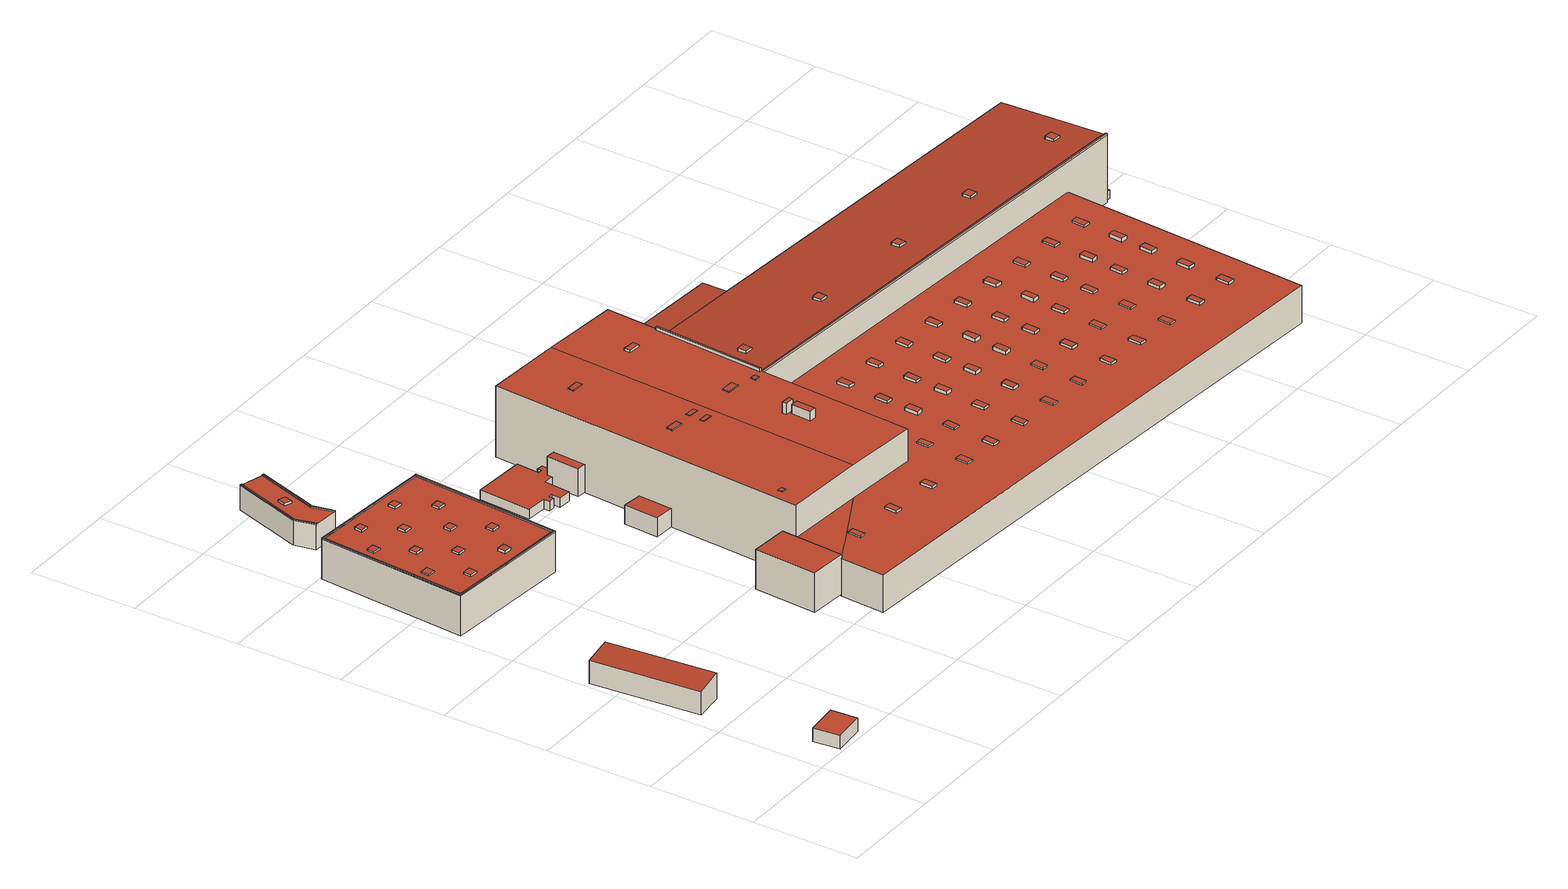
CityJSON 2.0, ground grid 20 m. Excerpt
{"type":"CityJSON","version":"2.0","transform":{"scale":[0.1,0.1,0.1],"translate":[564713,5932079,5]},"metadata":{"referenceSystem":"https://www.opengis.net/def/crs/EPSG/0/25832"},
"CityObjects":{
"building1":{"type":"Building","attributes":{"Grundfläche 2D":"30.330354","Grundhöhe NN":"5.965"},"geometry":[{"type":"Solid","lod":"3","boundaries":[[[[0,1,2,3]],[[4,5,3,2]],[[5,6,0,3]],[[6,7,1,0]],[[7,4,2,1]],[[7,6,5,4]]]],"semantics":{"surfaces":[{"type":"RoofSurface"},{"type":"WallSurface"},{"type":"GroundSurface"}],"values":[[0,1,1,1,1,2]]}}]},
"building2":{"type":"Building","attributes":{"Grundfläche 2D":"113.130955","Grundhöhe NN":"5.842"},"geometry":[{"type":"Solid","lod":"3","boundaries":[[[[8,9,10,11]],[[12,13,11,10]],[[13,14,8,11]],[[14,15,9,8]],[[15,12,10,9]],[[15,14,13,12]]]],"semantics":{"surfaces":[{"type":"RoofSurface"},{"type":"WallSurface"},{"type":"GroundSurface"}],"values":[[0,1,1,1,1,2]]}}]},
"building3":{"type":"Building","attributes":{"Grundfläche 2D":"806.159084","Grundhöhe NN":"5.542"},"children":["building3-1","building3-2","building3-3","building3-4","building3-5","building3-6","building3-7","building3-8","building3-9","building3-10","building3-11","building3-12","building3-13","building3-14","building3-15","building3-16","building3-17"],"geometry":[{"type":"Solid","lod":"3","boundaries":[[[[16,17,18,19,20,21]],[[22,18,17,23,21,20,24,25]],[[26,27,28,29,30,31,32,33,34,35]],[[36,37,38,39,40,41,42,43,44,45]],[[46,47,48,49]],[[50,51,52,19,18]],[[52,53,20,19]],[[16,21,47,46]],[[17,16,46,49]],[[54,50,18,22]],[[17,49,48,23]],[[47,21,23,48]],[[24,20,53,55]],[[55,56,25,24]],[[56,54,22,25]],[[34,33,57,58]],[[35,34,58,59]],[[60,28,27,26,35,59,61]],[[29,28,60,62]],[[30,29,62,63]],[[33,32,31,30,63,57]],[[37,36,64,65]],[[38,37,65,66]],[[42,41,67,68]],[[43,42,68,69]],[[64,36,45,44,43,69,70]],[[56,55,71,72]],[[54,56,72,73]],[[39,38,66,74,52,51,50,54,73,67,41,40]],[[55,53,52,74,71]],[[59,58,57,63,62,60,61]],[[70,69,68,67,73,72,71,74,66,65,64]]]],"semantics":{"surfaces":[{"type":"RoofSurface"},{"type":"WallSurface"},{"type":"GroundSurface"}],"values":[[0,0,0,0,0,1,1,1,1,1,1,1,1,1,1,1,1,1,1,1,1,1,1,1,1,1,1,1,1,1,2,2]]}}]},
"building3-1":{"type":"BuildingInstallation","parents":["building3"],"geometry":[{"type":"MultiSurface","lod":"3","boundaries":[[[75,76,77,78]],[[78,77,79,80]],[[80,81,75,78]],[[81,82,76,75]],[[77,76,82,79]]],"semantics":{"surfaces":[{"type":"RoofSurface"},{"type":"WallSurface"}],"values":[0,1,1,1,1]}}]},
"building3-2":{"type":"BuildingInstallation","parents":["building3"],"geometry":[{"type":"MultiSurface","lod":"3","boundaries":[[[83,84,85,86]],[[86,85,87,88]],[[83,86,88,89]],[[84,83,89,90]],[[85,84,90,87]]],"semantics":{"surfaces":[{"type":"RoofSurface"},{"type":"WallSurface"}],"values":[0,1,1,1,1]}}]},
"building3-3":{"type":"BuildingInstallation","parents":["building3"],"geometry":[{"type":"MultiSurface","lod":"3","boundaries":[[[91,92,93,94]],[[94,93,95,96]],[[96,97,91,94]],[[92,91,97,98]],[[98,95,93,92]]],"semantics":{"surfaces":[{"type":"RoofSurface"},{"type":"WallSurface"}],"values":[0,1,1,1,1]}}]},
"building3-4":{"type":"BuildingInstallation","parents":["building3"],"geometry":[{"type":"MultiSurface","lod":"3","boundaries":[[[99,100,101,102]],[[102,101,103,104]],[[99,102,104,105]],[[100,99,105,106]],[[101,100,106,103]]],"semantics":{"surfaces":[{"type":"RoofSurface"},{"type":"WallSurface"}],"values":[0,1,1,1,1]}}]},
"building3-5":{"type":"BuildingInstallation","parents":["building3"],"geometry":[{"type":"MultiSurface","lod":"3","boundaries":[[[107,108,109,110]],[[110,109,111,112]],[[112,113,107,110]],[[108,107,113,114]],[[114,111,109,108]]],"semantics":{"surfaces":[{"type":"RoofSurface"},{"type":"WallSurface"}],"values":[0,1,1,1,1]}}]},
"building3-6":{"type":"BuildingInstallation","parents":["building3"],"geometry":[{"type":"MultiSurface","lod":"3","boundaries":[[[115,116,117,118]],[[118,117,119,120]],[[115,118,120,121]],[[116,115,121,122]],[[117,116,122,119]]],"semantics":{"surfaces":[{"type":"RoofSurface"},{"type":"WallSurface"}],"values":[0,1,1,1,1]}}]},
"building3-7":{"type":"BuildingInstallation","parents":["building3"],"geometry":[{"type":"MultiSurface","lod":"3","boundaries":[[[123,124,125,126]],[[126,125,127,128]],[[123,126,128,129]],[[124,123,129,130]],[[125,124,130,127]]],"semantics":{"surfaces":[{"type":"RoofSurface"},{"type":"WallSurface"}],"values":[0,1,1,1,1]}}]},
"building3-8":{"type":"BuildingInstallation","parents":["building3"],"geometry":[{"type":"MultiSurface","lod":"3","boundaries":[[[131,132,133,134]],[[134,133,135,136]],[[131,134,136,137]],[[132,131,137,138]],[[133,132,138,135]]],"semantics":{"surfaces":[{"type":"RoofSurface"},{"type":"WallSurface"}],"values":[0,1,1,1,1]}}]},
"building3-9":{"type":"BuildingInstallation","parents":["building3"],"geometry":[{"type":"MultiSurface","lod":"3","boundaries":[[[139,140,141,142]],[[142,141,143,144]],[[139,142,144,145]],[[140,139,145,146]],[[141,140,146,143]]],"semantics":{"surfaces":[{"type":"RoofSurface"},{"type":"WallSurface"}],"values":[0,1,1,1,1]}}]},
"building3-10":{"type":"BuildingInstallation","parents":["building3"],"geometry":[{"type":"MultiSurface","lod":"3","boundaries":[[[147,148,149,150]],[[150,149,151,152]],[[147,150,152,153]],[[148,147,153,154]],[[149,148,154,151]]],"semantics":{"surfaces":[{"type":"RoofSurface"},{"type":"WallSurface"}],"values":[0,1,1,1,1]}}]},
"building3-11":{"type":"BuildingInstallation","parents":["building3"],"geometry":[{"type":"MultiSurface","lod":"3","boundaries":[[[155,156,157,158]],[[158,157,159,160]],[[155,158,160,161]],[[156,155,161,162]],[[157,156,162,159]]],"semantics":{"surfaces":[{"type":"RoofSurface"},{"type":"WallSurface"}],"values":[0,1,1,1,1]}}]},
"building3-12":{"type":"BuildingInstallation","parents":["building3"],"geometry":[{"type":"MultiSurface","lod":"3","boundaries":[[[163,164,165,166]],[[166,165,167,168]],[[163,166,168,169]],[[164,163,169,170]],[[165,164,170,167]]],"semantics":{"surfaces":[{"type":"RoofSurface"},{"type":"WallSurface"}],"values":[0,1,1,1,1]}}]},
"building3-13":{"type":"BuildingInstallation","parents":["building3"],"geometry":[{"type":"MultiSurface","lod":"3","boundaries":[[[171,172,173,174,175,176]],[[30,31,176,175]],[[171,176,31,177]],[[172,171,177,27]],[[27,28,173,172]],[[28,29,174,173]],[[29,30,175,174]]],"semantics":{"surfaces":[{"type":"RoofSurface"},{"type":"WallSurface"}],"values":[0,1,1,1,1,1,1]}}]},
"building3-14":{"type":"BuildingInstallation","parents":["building3"],"geometry":[{"type":"MultiSurface","lod":"3","boundaries":[[[178,179,180,181,182,183]],[[33,34,183,182]],[[34,35,178,183]],[[35,26,179,178]],[[26,184,180,179]],[[181,180,184,32]],[[32,33,182,181]]],"semantics":{"surfaces":[{"type":"RoofSurface"},{"type":"WallSurface"}],"values":[0,1,1,1,1,1,1]}}]},
"building3-15":{"type":"BuildingInstallation","parents":["building3"],"geometry":[{"type":"MultiSurface","lod":"3","boundaries":[[[185,186,187,188,189,190]],[[188,187,43,44]],[[185,190,40,41]],[[189,188,44,191]],[[190,189,191,40]],[[186,185,41,42]],[[187,186,42,43]]],"semantics":{"surfaces":[{"type":"RoofSurface"},{"type":"WallSurface"}],"values":[0,1,1,1,1,1,1]}}]},
"building3-16":{"type":"BuildingInstallation","parents":["building3"],"geometry":[{"type":"MultiSurface","lod":"3","boundaries":[[[192,193,194,195,196,197]],[[36,37,193,192]],[[37,38,194,193]],[[38,39,195,194]],[[39,198,196,195]],[[197,196,198,45]],[[45,36,192,197]]],"semantics":{"surfaces":[{"type":"RoofSurface"},{"type":"WallSurface"}],"values":[0,1,1,1,1,1,1]}}]},
"building3-17":{"type":"BuildingInstallation","parents":["building3"],"geometry":[{"type":"MultiSurface","lod":"3","boundaries":[[[199,200,201,202]],[[202,201,203,204]],[[199,202,204,205]],[[200,199,205,206]],[[201,200,206,203]]],"semantics":{"surfaces":[{"type":"RoofSurface"},{"type":"WallSurface"}],"values":[0,1,1,1,1]}}]},
"building4":{"type":"Building","attributes":{"Grundfläche 2D":"94.870090","Grundhöhe NN":"5.993"},"geometry":[{"type":"Solid","lod":"3","boundaries":[[[[207,208,209,210]],[[211,212,213,214]],[[208,207,215,216,214]],[[217,209,208,214,213,218]],[[210,209,217,219]],[[207,210,219,215]],[[211,214,216,220]],[[212,211,220,221]],[[213,212,221,218]],[[218,221,220,216,215,219,217]]]],"semantics":{"surfaces":[{"type":"RoofSurface"},{"type":"WallSurface"},{"type":"GroundSurface"}],"values":[[0,0,1,1,1,1,1,1,1,2]]}}]},
"building5":{"type":"Building","attributes":{"Grundfläche 2D":"8438.887554","Grundhöhe NN":"5.758"},"children":["building5-1","building5-2","building5-3","building5-4","building5-5","building5-6","building5-7","building5-8","building5-9","building5-10","building5-11","building5-12","building5-13","building5-14","building5-15","building5-16","building5-17","building5-18","building5-19","building5-20","building5-21","building5-22","building5-23","building5-24","building5-25","building5-26","building5-27","building5-28","building5-29","building5-30","building5-31","building5-32","building5-33","building5-34","building5-35","building5-36","building5-37","building5-38","building5-39","building5-40","building5-41","building5-42","building5-43","building5-44","building5-45","building5-46","building5-47","building5-48","building5-49","building5-50","building5-51","building5-52","building5-53","building5-54","building5-55","building5-56","building5-57","building5-58","building5-59","building5-60","building5-61","building5-62","building5-63","building5-64","building5-65","building5-66","building5-67","building5-68","building5-69","building5-70"],"geometry":[{"type":"Solid","lod":"3","boundaries":[[[[222,223,224,225,226,227,228,229]],[[230,231,232]],[[233,234,235,231,230,236,237,238]],[[239,240,241,242,243]],[[244,245,243,242,246,247,248]],[[249,250,251,252,253,254,255,256,257,258]],[[259,260,261,262,263]],[[264,265,266,267]],[[268,269,270,271]],[[272,273,274,275,276,277,278,279,280,281,282,283,284,285,286,287,288,289]],[[290,227,226,291]],[[290,258,228,227]],[[258,257,229,228]],[[255,254,253,224,223,222,229,257,256]],[[292,290,291,234,233,293]],[[294,260,259,250,249,258,290,292,295]],[[296,252,251,250,259,297,298,299]],[[230,232,300,301]],[[236,230,301,302]],[[237,236,302,303]],[[238,237,303,304]],[[233,238,304,293]],[[261,260,294,305]],[[262,261,305,306]],[[263,262,306,307]],[[297,259,263,307]],[[308,273,272,268,271,309,310,267,266,311,300,232,241,240,239,312,313]],[[246,242,241,232,231,235]],[[291,226,225,224,253,252,296,299,298,314,245,244,248,247,246,235,234]],[[239,243,245,314,312]],[[264,267,310,315]],[[265,264,315,316]],[[266,265,316,311]],[[268,272,289,269]],[[317,270,269,289,288,318]],[[271,270,317,309]],[[319,274,273,308]],[[275,274,319,320]],[[276,275,320,321]],[[277,276,321,322]],[[278,277,322,323]],[[279,278,323,324]],[[280,279,324,325]],[[281,280,325,326]],[[282,281,326,327]],[[283,282,327,328]],[[284,283,328,329]],[[285,284,329,330]],[[286,285,330,331]],[[287,286,331,332]],[[288,287,332,318]],[[328,327,326,325,324,323,322,321,320,319,308,313,312,314,298,297,307,306,305,294,295,292,293,304,303,302,301,300,311,316,315,310,309,317,318,332,331,330,329]]]],"semantics":{"surfaces":[{"type":"RoofSurface"},{"type":"WallSurface"},{"type":"GroundSurface"}],"values":[[0,0,0,0,0,0,0,0,0,0,1,1,1,1,1,1,1,1,1,1,1,1,1,1,1,1,1,1,1,1,1,1,1,1,1,1,1,1,1,1,1,1,1,1,1,1,1,1,1,1,1,2]]}}]},
"building5-1":{"type":"BuildingInstallation","parents":["building5"],"geometry":[{"type":"MultiSurface","lod":"3","boundaries":[[[333,334,335,336]],[[336,335,337,338]],[[333,336,338,339]],[[334,333,339,340]],[[335,334,340,337]]],"semantics":{"surfaces":[{"type":"RoofSurface"},{"type":"WallSurface"}],"values":[0,1,1,1,1]}}]},
"building5-2":{"type":"BuildingInstallation","parents":["building5"],"geometry":[{"type":"MultiSurface","lod":"3","boundaries":[[[341,342,343,344]],[[345,346,341,344]],[[346,347,342,341]],[[347,348,343,342]],[[344,343,348,345]]],"semantics":{"surfaces":[{"type":"RoofSurface"},{"type":"WallSurface"}],"values":[0,1,1,1,1]}}]},
"building5-3":{"type":"BuildingInstallation","parents":["building5"],"geometry":[{"type":"MultiSurface","lod":"3","boundaries":[[[349,350,351,352]],[[352,351,353,354]],[[349,352,354,355]],[[350,349,355,356]],[[351,350,356,353]]],"semantics":{"surfaces":[{"type":"RoofSurface"},{"type":"WallSurface"}],"values":[0,1,1,1,1]}}]},
"building5-4":{"type":"BuildingInstallation","parents":["building5"],"geometry":[{"type":"MultiSurface","lod":"3","boundaries":[[[357,358,359,360]],[[360,359,361,362]],[[357,360,362,363]],[[358,357,363,364]],[[359,358,364,361]]],"semantics":{"surfaces":[{"type":"RoofSurface"},{"type":"WallSurface"}],"values":[0,1,1,1,1]}}]},
"building5-5":{"type":"BuildingInstallation","parents":["building5"],"geometry":[{"type":"MultiSurface","lod":"3","boundaries":[[[365,366,367,368]],[[368,367,369,370]],[[365,368,370,371]],[[366,365,371,372]],[[367,366,372,369]]],"semantics":{"surfaces":[{"type":"RoofSurface"},{"type":"WallSurface"}],"values":[0,1,1,1,1]}}]},
"building5-6":{"type":"BuildingInstallation","parents":["building5"],"geometry":[{"type":"MultiSurface","lod":"3","boundaries":[[[373,374,375,376]],[[376,375,377,378]],[[373,376,378,379]],[[374,373,379,380]],[[375,374,380,377]]],"semantics":{"surfaces":[{"type":"RoofSurface"},{"type":"WallSurface"}],"values":[0,1,1,1,1]}}]},
"building5-7":{"type":"BuildingInstallation","parents":["building5"],"geometry":[{"type":"MultiSurface","lod":"3","boundaries":[[[381,382,383,384]],[[384,383,385,386]],[[381,384,386,387]],[[382,381,387,388]],[[383,382,388,385]]],"semantics":{"surfaces":[{"type":"RoofSurface"},{"type":"WallSurface"}],"values":[0,1,1,1,1]}}]},
"building5-8":{"type":"BuildingInstallation","parents":["building5"],"geometry":[{"type":"MultiSurface","lod":"3","boundaries":[[[389,390,391,392]],[[392,391,393,394]],[[389,392,394,395]],[[390,389,395,396]],[[391,390,396,393]]],"semantics":{"surfaces":[{"type":"RoofSurface"},{"type":"WallSurface"}],"values":[0,1,1,1,1]}}]},
"building5-9":{"type":"BuildingInstallation","parents":["building5"],"geometry":[{"type":"MultiSurface","lod":"3","boundaries":[[[397,398,399,400]],[[400,399,401,402]],[[397,400,402,403]],[[398,397,403,404]],[[399,398,404,401]]],"semantics":{"surfaces":[{"type":"RoofSurface"},{"type":"WallSurface"}],"values":[0,1,1,1,1]}}]},
"building5-10":{"type":"BuildingInstallation","parents":["building5"],"geometry":[{"type":"MultiSurface","lod":"3","boundaries":[[[405,406,407,408]],[[408,407,409,410]],[[405,408,410,411]],[[406,405,411,412]],[[407,406,412,409]]],"semantics":{"surfaces":[{"type":"RoofSurface"},{"type":"WallSurface"}],"values":[0,1,1,1,1]}}]},
"building5-11":{"type":"BuildingInstallation","parents":["building5"],"geometry":[{"type":"MultiSurface","lod":"3","boundaries":[[[413,414,415,416]],[[416,415,417,418]],[[413,416,418,419]],[[414,413,419,420]],[[415,414,420,417]]],"semantics":{"surfaces":[{"type":"RoofSurface"},{"type":"WallSurface"}],"values":[0,1,1,1,1]}}]},
"building5-12":{"type":"BuildingInstallation","parents":["building5"],"geometry":[{"type":"MultiSurface","lod":"3","boundaries":[[[421,422,423,424]],[[424,423,425,426]],[[421,424,426,427]],[[422,421,427,428]],[[423,422,428,425]]],"semantics":{"surfaces":[{"type":"RoofSurface"},{"type":"WallSurface"}],"values":[0,1,1,1,1]}}]},
"building5-13":{"type":"BuildingInstallation","parents":["building5"],"geometry":[{"type":"MultiSurface","lod":"3","boundaries":[[[429,430,431,432]],[[432,431,433,434]],[[429,432,434,435]],[[430,429,435,436]],[[431,430,436,433]]],"semantics":{"surfaces":[{"type":"RoofSurface"},{"type":"WallSurface"}],"values":[0,1,1,1,1]}}]},
"building5-14":{"type":"BuildingInstallation","parents":["building5"],"geometry":[{"type":"MultiSurface","lod":"3","boundaries":[[[437,438,439,440]],[[440,439,441,442]],[[437,440,442,443]],[[438,437,443,444]],[[439,438,444,441]]],"semantics":{"surfaces":[{"type":"RoofSurface"},{"type":"WallSurface"}],"values":[0,1,1,1,1]}}]},
"building5-15":{"type":"BuildingInstallation","parents":["building5"],"geometry":[{"type":"MultiSurface","lod":"3","boundaries":[[[445,446,447,448]],[[448,447,449,450]],[[445,448,450,451]],[[446,445,451,452]],[[447,446,452,449]]],"semantics":{"surfaces":[{"type":"RoofSurface"},{"type":"WallSurface"}],"values":[0,1,1,1,1]}}]},
"building5-16":{"type":"BuildingInstallation","parents":["building5"],"geometry":[{"type":"MultiSurface","lod":"3","boundaries":[[[453,454,455,456]],[[456,455,457,458]],[[453,456,458,459]],[[454,453,459,460]],[[455,454,460,457]]],"semantics":{"surfaces":[{"type":"RoofSurface"},{"type":"WallSurface"}],"values":[0,1,1,1,1]}}]},
"building5-17":{"type":"BuildingInstallation","parents":["building5"],"geometry":[{"type":"MultiSurface","lod":"3","boundaries":[[[461,462,463,464]],[[464,463,465,466]],[[461,464,466,467]],[[462,461,467,468]],[[463,462,468,465]]],"semantics":{"surfaces":[{"type":"RoofSurface"},{"type":"WallSurface"}],"values":[0,1,1,1,1]}}]},
"building5-18":{"type":"BuildingInstallation","parents":["building5"],"geometry":[{"type":"MultiSurface","lod":"3","boundaries":[[[469,470,471,472]],[[472,471,473,474]],[[469,472,474,475]],[[470,469,475,476]],[[471,470,476,473]]],"semantics":{"surfaces":[{"type":"RoofSurface"},{"type":"WallSurface"}],"values":[0,1,1,1,1]}}]},
"building5-19":{"type":"BuildingInstallation","parents":["building5"],"geometry":[{"type":"MultiSurface","lod":"3","boundaries":[[[477,478,479,480]],[[481,482,480,479]],[[477,480,482,483]],[[483,484,478,477]],[[479,478,484,481]]],"semantics":{"surfaces":[{"type":"RoofSurface"},{"type":"WallSurface"}],"values":[0,1,1,1,1]}}]},
"building5-20":{"type":"BuildingInstallation","parents":["building5"],"geometry":[{"type":"MultiSurface","lod":"3","boundaries":[[[485,486,487,488]],[[488,487,489,490]],[[485,488,490,491]],[[486,485,491,492]],[[487,486,492,489]]],"semantics":{"surfaces":[{"type":"RoofSurface"},{"type":"WallSurface"}],"values":[0,1,1,1,1]}}]},
"building5-21":{"type":"BuildingInstallation","parents":["building5"],"geometry":[{"type":"MultiSurface","lod":"3","boundaries":[[[493,494,495,496]],[[496,495,497,498]],[[493,496,498,499]],[[494,493,499,500]],[[495,494,500,497]]],"semantics":{"surfaces":[{"type":"RoofSurface"},{"type":"WallSurface"}],"values":[0,1,1,1,1]}}]},
"building5-22":{"type":"BuildingInstallation","parents":["building5"],"geometry":[{"type":"MultiSurface","lod":"3","boundaries":[[[501,502,503,504]],[[505,506,501,504]],[[506,507,502,501]],[[508,503,502,507]],[[509,505,504,503,508]]],"semantics":{"surfaces":[{"type":"RoofSurface"},{"type":"WallSurface"}],"values":[0,1,1,1,1]}}]},
"building5-23":{"type":"BuildingInstallation","parents":["building5"],"geometry":[{"type":"MultiSurface","lod":"3","boundaries":[[[510,511,512,513]],[[513,512,514,515]],[[510,513,515,516]],[[511,510,516,517]],[[512,511,517,514]]],"semantics":{"surfaces":[{"type":"RoofSurface"},{"type":"WallSurface"}],"values":[0,1,1,1,1]}}]},
"building5-24":{"type":"BuildingInstallation","parents":["building5"],"geometry":[{"type":"MultiSurface","lod":"3","boundaries":[[[518,519,520,521]],[[521,520,522,523]],[[518,521,523,524]],[[519,518,524,525]],[[520,519,525,522]]],"semantics":{"surfaces":[{"type":"RoofSurface"},{"type":"WallSurface"}],"values":[0,1,1,1,1]}}]},
"building5-25":{"type":"BuildingInstallation","parents":["building5"],"geometry":[{"type":"MultiSurface","lod":"3","boundaries":[[[526,527,528,529]],[[529,528,530,531]],[[526,529,531,532]],[[527,526,532,533]],[[528,527,533,530]]],"semantics":{"surfaces":[{"type":"RoofSurface"},{"type":"WallSurface"}],"values":[0,1,1,1,1]}}]},
"building5-26":{"type":"BuildingInstallation","parents":["building5"],"geometry":[{"type":"MultiSurface","lod":"3","boundaries":[[[534,535,536,537]],[[537,536,538,539]],[[534,537,539,540]],[[535,534,540,541]],[[536,535,541,538]]],"semantics":{"surfaces":[{"type":"RoofSurface"},{"type":"WallSurface"}],"values":[0,1,1,1,1]}}]},
"building5-27":{"type":"BuildingInstallation","parents":["building5"],"geometry":[{"type":"MultiSurface","lod":"3","boundaries":[[[542,543,544,545]],[[545,544,546,547]],[[542,545,547,548]],[[543,542,548,549]],[[544,543,549,546]]],"semantics":{"surfaces":[{"type":"RoofSurface"},{"type":"WallSurface"}],"values":[0,1,1,1,1]}}]},
"building5-28":{"type":"BuildingInstallation","parents":["building5"],"geometry":[{"type":"MultiSurface","lod":"3","boundaries":[[[550,551,552,553]],[[553,552,554,555]],[[550,553,555,556]],[[551,550,556,557]],[[552,551,557,554]]],"semantics":{"surfaces":[{"type":"RoofSurface"},{"type":"WallSurface"}],"values":[0,1,1,1,1]}}]},
"building5-29":{"type":"BuildingInstallation","parents":["building5"],"geometry":[{"type":"MultiSurface","lod":"3","boundaries":[[[558,559,560,561]],[[561,560,562,563]],[[558,561,563,564]],[[559,558,564,565]],[[560,559,565,562]]],"semantics":{"surfaces":[{"type":"RoofSurface"},{"type":"WallSurface"}],"values":[0,1,1,1,1]}}]},
"building5-30":{"type":"BuildingInstallation","parents":["building5"],"geometry":[{"type":"MultiSurface","lod":"3","boundaries":[[[566,567,568,569]],[[569,568,570,571]],[[566,569,571,572]],[[567,566,572,573]],[[568,567,573,570]]],"semantics":{"surfaces":[{"type":"RoofSurface"},{"type":"WallSurface"}],"values":[0,1,1,1,1]}}]},
"building5-31":{"type":"BuildingInstallation","parents":["building5"],"geometry":[{"type":"MultiSurface","lod":"3","boundaries":[[[574,575,576,577]],[[577,576,578,579]],[[574,577,579,580]],[[575,574,580,581]],[[576,575,581,578]]],"semantics":{"surfaces":[{"type":"RoofSurface"},{"type":"WallSurface"}],"values":[0,1,1,1,1]}}]},
"building5-32":{"type":"BuildingInstallation","parents":["building5"],"geometry":[{"type":"MultiSurface","lod":"3","boundaries":[[[582,583,584,585]],[[585,584,586,587]],[[582,585,587,588]],[[583,582,588,589]],[[584,583,589,586]]],"semantics":{"surfaces":[{"type":"RoofSurface"},{"type":"WallSurface"}],"values":[0,1,1,1,1]}}]},
"building5-33":{"type":"BuildingInstallation","parents":["building5"],"geometry":[{"type":"MultiSurface","lod":"3","boundaries":[[[590,591,592,593]],[[593,592,594,595]],[[590,593,595,596]],[[591,590,596,597]],[[592,591,597,594]]],"semantics":{"surfaces":[{"type":"RoofSurface"},{"type":"WallSurface"}],"values":[0,1,1,1,1]}}]},
"building5-34":{"type":"BuildingInstallation","parents":["building5"],"geometry":[{"type":"MultiSurface","lod":"3","boundaries":[[[598,599,600,601]],[[601,600,602,603]],[[598,601,603,604]],[[599,598,604,605]],[[600,599,605,602]]],"semantics":{"surfaces":[{"type":"RoofSurface"},{"type":"WallSurface"}],"values":[0,1,1,1,1]}}]},
"building5-35":{"type":"BuildingInstallation","parents":["building5"],"geometry":[{"type":"MultiSurface","lod":"3","boundaries":[[[606,607,608,609]],[[609,608,610,611]],[[606,609,611,612]],[[607,606,612,613]],[[608,607,613,610]]],"semantics":{"surfaces":[{"type":"RoofSurface"},{"type":"WallSurface"}],"values":[0,1,1,1,1]}}]},
"building5-36":{"type":"BuildingInstallation","parents":["building5"],"geometry":[{"type":"MultiSurface","lod":"3","boundaries":[[[614,615,616,617]],[[617,616,618,619]],[[614,617,619,620]],[[615,614,620,621]],[[616,615,621,618]]],"semantics":{"surfaces":[{"type":"RoofSurface"},{"type":"WallSurface"}],"values":[0,1,1,1,1]}}]},
"building5-37":{"type":"BuildingInstallation","parents":["building5"],"geometry":[{"type":"MultiSurface","lod":"3","boundaries":[[[622,623,624,625]],[[625,624,626,627]],[[622,625,627,628]],[[623,622,628,629]],[[624,623,629,626]]],"semantics":{"surfaces":[{"type":"RoofSurface"},{"type":"WallSurface"}],"values":[0,1,1,1,1]}}]},
"building5-38":{"type":"BuildingInstallation","parents":["building5"],"geometry":[{"type":"MultiSurface","lod":"3","boundaries":[[[630,631,632,633]],[[633,632,634,635]],[[630,633,635,636]],[[631,630,636,637]],[[632,631,637,634]]],"semantics":{"surfaces":[{"type":"RoofSurface"},{"type":"WallSurface"}],"values":[0,1,1,1,1]}}]},
"building5-39":{"type":"BuildingInstallation","parents":["building5"],"geometry":[{"type":"MultiSurface","lod":"3","boundaries":[[[638,639,640,641]],[[641,640,642,643]],[[638,641,643,644]],[[639,638,644,645]],[[640,639,645,642]]],"semantics":{"surfaces":[{"type":"RoofSurface"},{"type":"WallSurface"}],"values":[0,1,1,1,1]}}]},
"building5-40":{"type":"BuildingInstallation","parents":["building5"],"geometry":[{"type":"MultiSurface","lod":"3","boundaries":[[[646,647,648,649]],[[650,651,647,646]],[[652,648,647,651,653]],[[652,654,649,648]],[[650,646,649,654,655]]],"semantics":{"surfaces":[{"type":"RoofSurface"},{"type":"WallSurface"}],"values":[0,1,1,1,1]}}]},
"building5-41":{"type":"BuildingInstallation","parents":["building5"],"geometry":[{"type":"MultiSurface","lod":"3","boundaries":[[[656,657,658,659]],[[659,658,660,661]],[[656,659,661,662]],[[657,656,662,663]],[[658,657,663,660]]],"semantics":{"surfaces":[{"type":"RoofSurface"},{"type":"WallSurface"}],"values":[0,1,1,1,1]}}]},
"building5-42":{"type":"BuildingInstallation","parents":["building5"],"geometry":[{"type":"MultiSurface","lod":"3","boundaries":[[[664,665,666,667]],[[667,666,668,669]],[[664,667,669,670]],[[665,664,670,671]],[[666,665,671,668]]],"semantics":{"surfaces":[{"type":"RoofSurface"},{"type":"WallSurface"}],"values":[0,1,1,1,1]}}]},
"building5-43":{"type":"BuildingInstallation","parents":["building5"],"geometry":[{"type":"MultiSurface","lod":"3","boundaries":[[[672,673,674,675]],[[675,674,676,677]],[[672,675,677,678]],[[673,672,678,679]],[[674,673,679,676]]],"semantics":{"surfaces":[{"type":"RoofSurface"},{"type":"WallSurface"}],"values":[0,1,1,1,1]}}]},
"building5-44":{"type":"BuildingInstallation","parents":["building5"],"geometry":[{"type":"MultiSurface","lod":"3","boundaries":[[[680,681,682,683]],[[683,682,684,685]],[[680,683,685,686]],[[681,680,686,687]],[[682,681,687,684]]],"semantics":{"surfaces":[{"type":"RoofSurface"},{"type":"WallSurface"}],"values":[0,1,1,1,1]}}]},
"building5-45":{"type":"BuildingInstallation","parents":["building5"],"geometry":[{"type":"MultiSurface","lod":"3","boundaries":[[[688,689,690,691]],[[691,690,692,693]],[[688,691,693,694]],[[689,688,694,695]],[[690,689,695,692]]],"semantics":{"surfaces":[{"type":"RoofSurface"},{"type":"WallSurface"}],"values":[0,1,1,1,1]}}]},
"building5-46":{"type":"BuildingInstallation","parents":["building5"],"geometry":[{"type":"MultiSurface","lod":"3","boundaries":[[[696,697,698,699]],[[700,701,697,696]],[[702,703,698,697,701]],[[703,704,699,698]],[[700,696,699,704,705]]],"semantics":{"surfaces":[{"type":"RoofSurface"},{"type":"WallSurface"}],"values":[0,1,1,1,1]}}]},
"building5-47":{"type":"BuildingInstallation","parents":["building5"],"geometry":[{"type":"MultiSurface","lod":"3","boundaries":[[[706,707,708,709]],[[709,708,710,711]],[[706,709,711,712]],[[707,706,712,713]],[[708,707,713,710]]],"semantics":{"surfaces":[{"type":"RoofSurface"},{"type":"WallSurface"}],"values":[0,1,1,1,1]}}]},
"building5-48":{"type":"BuildingInstallation","parents":["building5"],"geometry":[{"type":"MultiSurface","lod":"3","boundaries":[[[714,715,716,717]],[[717,716,718,719]],[[714,717,719,720]],[[715,714,720,721]],[[716,715,721,718]]],"semantics":{"surfaces":[{"type":"RoofSurface"},{"type":"WallSurface"}],"values":[0,1,1,1,1]}}]},
"building5-49":{"type":"BuildingInstallation","parents":["building5"],"geometry":[{"type":"MultiSurface","lod":"3","boundaries":[[[722,723,724,725]],[[723,722,726,727]],[[725,724,728,729]],[[722,725,729,726]],[[724,723,727,728]]],"semantics":{"surfaces":[{"type":"RoofSurface"},{"type":"WallSurface"}],"values":[0,1,1,1,1]}}]},
"building5-50":{"type":"BuildingInstallation","parents":["building5"],"geometry":[{"type":"MultiSurface","lod":"3","boundaries":[[[730,731,732,733]],[[731,730,734,735]],[[736,732,731,735,737]],[[736,738,733,732]],[[738,734,730,733]]],"semantics":{"surfaces":[{"type":"RoofSurface"},{"type":"WallSurface"}],"values":[0,1,1,1,1]}}]},
"building5-51":{"type":"BuildingInstallation","parents":["building5"],"geometry":[{"type":"MultiSurface","lod":"3","boundaries":[[[739,740,741,742]],[[742,741,743,744]],[[739,742,744,745]],[[740,739,745,746]],[[741,740,746,743]]],"semantics":{"surfaces":[{"type":"RoofSurface"},{"type":"WallSurface"}],"values":[0,1,1,1,1]}}]},
"building5-52":{"type":"BuildingInstallation","parents":["building5"],"geometry":[{"type":"MultiSurface","lod":"3","boundaries":[[[747,748,749,750]],[[750,749,751,752]],[[747,750,752,753]],[[748,747,753,754]],[[749,748,754,751]]],"semantics":{"surfaces":[{"type":"RoofSurface"},{"type":"WallSurface"}],"values":[0,1,1,1,1]}}]},
"building5-53":{"type":"BuildingInstallation","parents":["building5"],"geometry":[{"type":"MultiSurface","lod":"3","boundaries":[[[755,756,757,758]],[[759,760,755,758]],[[761,756,755,760,762]],[[761,763,757,756]],[[759,758,757,763,764]]],"semantics":{"surfaces":[{"type":"RoofSurface"},{"type":"WallSurface"}],"values":[0,1,1,1,1]}}]},
"building5-54":{"type":"BuildingInstallation","parents":["building5"],"geometry":[{"type":"MultiSurface","lod":"3","boundaries":[[[765,766,767,768]],[[768,767,769,770]],[[765,768,770,771]],[[766,765,771,772]],[[767,766,772,769]]],"semantics":{"surfaces":[{"type":"RoofSurface"},{"type":"WallSurface"}],"values":[0,1,1,1,1]}}]},
"building5-55":{"type":"BuildingInstallation","parents":["building5"],"geometry":[{"type":"MultiSurface","lod":"3","boundaries":[[[773,774,775,776]],[[773,776,777,778]],[[776,775,779,777]],[[774,773,778,780]],[[775,774,780,779]]],"semantics":{"surfaces":[{"type":"RoofSurface"},{"type":"WallSurface"}],"values":[0,1,1,1,1]}}]},
"building5-56":{"type":"BuildingInstallation","parents":["building5"],"geometry":[{"type":"MultiSurface","lod":"3","boundaries":[[[781,782,783,784]],[[784,783,785,786]],[[781,784,786,787]],[[787,788,782,781]],[[783,782,788,785]]],"semantics":{"surfaces":[{"type":"RoofSurface"},{"type":"WallSurface"}],"values":[0,1,1,1,1]}}]},
"building5-57":{"type":"BuildingInstallation","parents":["building5"],"geometry":[{"type":"MultiSurface","lod":"3","boundaries":[[[789,790,791,792]],[[792,791,793,794]],[[789,792,794,795]],[[790,789,795,796]],[[791,790,796,793]]],"semantics":{"surfaces":[{"type":"RoofSurface"},{"type":"WallSurface"}],"values":[0,1,1,1,1]}}]},
"building5-58":{"type":"BuildingInstallation","parents":["building5"],"geometry":[{"type":"MultiSurface","lod":"3","boundaries":[[[797,798,799,800,801]],[[244,802,799,798]],[[800,799,802,803]],[[801,800,803,247]],[[247,248,244,798,797,801]]],"semantics":{"surfaces":[{"type":"RoofSurface"},{"type":"WallSurface"}],"values":[0,1,1,1,1]}}]},
"building5-59":{"type":"BuildingInstallation","parents":["building5"],"geometry":[{"type":"MultiSurface","lod":"3","boundaries":[[[804,805,806,807]],[[807,806,808,809]],[[804,807,809,810]],[[805,804,810,811]],[[806,805,811,808]]],"semantics":{"surfaces":[{"type":"RoofSurface"},{"type":"WallSurface"}],"values":[0,1,1,1,1]}}]},
"building5-60":{"type":"BuildingInstallation","parents":["building5"],"geometry":[{"type":"MultiSurface","lod":"3","boundaries":[[[812,813,814,815]],[[815,814,816,817]],[[812,815,817,818]],[[813,812,818,819]],[[814,813,819,816]]],"semantics":{"surfaces":[{"type":"RoofSurface"},{"type":"WallSurface"}],"values":[0,1,1,1,1]}}]},
"building5-61":{"type":"BuildingInstallation","parents":["building5"],"geometry":[{"type":"MultiSurface","lod":"3","boundaries":[[[820,821,822,823]],[[824,825,823,822]],[[825,826,820,823]],[[821,820,826,827]],[[822,821,827,824]]],"semantics":{"surfaces":[{"type":"RoofSurface"},{"type":"WallSurface"}],"values":[0,1,1,1,1]}}]},
"building5-62":{"type":"BuildingInstallation","parents":["building5"],"geometry":[{"type":"MultiSurface","lod":"3","boundaries":[[[828,829,830,831]],[[831,830,832,833]],[[828,831,833,834]],[[829,828,834,835]],[[830,829,835,832]]],"semantics":{"surfaces":[{"type":"RoofSurface"},{"type":"WallSurface"}],"values":[0,1,1,1,1]}}]},
"building5-63":{"type":"BuildingInstallation","parents":["building5"],"geometry":[{"type":"MultiSurface","lod":"3","boundaries":[[[836,837,838,839]],[[839,838,840,841]],[[836,839,841,842]],[[837,836,842,843]],[[838,837,843,840]]],"semantics":{"surfaces":[{"type":"RoofSurface"},{"type":"WallSurface"}],"values":[0,1,1,1,1]}}]},
"building5-64":{"type":"BuildingInstallation","parents":["building5"],"geometry":[{"type":"MultiSurface","lod":"3","boundaries":[[[844,845,846,847]],[[847,846,848,849]],[[844,847,849,850]],[[845,844,850,851]],[[846,845,851,848]]],"semantics":{"surfaces":[{"type":"RoofSurface"},{"type":"WallSurface"}],"values":[0,1,1,1,1]}}]},
"building5-65":{"type":"BuildingInstallation","parents":["building5"],"geometry":[{"type":"MultiSurface","lod":"3","boundaries":[[[852,853,854,855]],[[855,854,856,857]],[[857,858,852,855]],[[858,859,853,852]],[[854,853,859,856]]],"semantics":{"surfaces":[{"type":"RoofSurface"},{"type":"WallSurface"}],"values":[0,1,1,1,1]}}]},
"building5-66":{"type":"BuildingInstallation","parents":["building5"],"geometry":[{"type":"MultiSurface","lod":"3","boundaries":[[[860,861,862,863]],[[863,862,864,865]],[[860,863,865,866]],[[861,860,866,867]],[[862,861,867,864]]],"semantics":{"surfaces":[{"type":"RoofSurface"},{"type":"WallSurface"}],"values":[0,1,1,1,1]}}]},
"building5-67":{"type":"BuildingInstallation","parents":["building5"],"geometry":[{"type":"MultiSurface","lod":"3","boundaries":[[[868,869,870,871]],[[871,870,872,873]],[[868,871,873,874]],[[869,868,874,875]],[[870,869,875,872]]],"semantics":{"surfaces":[{"type":"RoofSurface"},{"type":"WallSurface"}],"values":[0,1,1,1,1]}}]},
"building5-68":{"type":"BuildingInstallation","parents":["building5"],"geometry":[{"type":"MultiSurface","lod":"3","boundaries":[[[876,877,878,879]],[[879,878,880,881]],[[876,879,881,882]],[[877,876,882,883]],[[878,877,883,880]]],"semantics":{"surfaces":[{"type":"RoofSurface"},{"type":"WallSurface"}],"values":[0,1,1,1,1]}}]},
"building5-69":{"type":"BuildingInstallation","parents":["building5"],"geometry":[{"type":"MultiSurface","lod":"3","boundaries":[[[884,885,886,887]],[[887,886,888,889]],[[884,887,889,890]],[[885,884,890,891]],[[886,885,891,888]]],"semantics":{"surfaces":[{"type":"RoofSurface"},{"type":"WallSurface"}],"values":[0,1,1,1,1]}}]},
"building5-70":{"type":"BuildingInstallation","parents":["building5"],"geometry":[{"type":"MultiSurface","lod":"3","boundaries":[[[892,893,296,894]],[[299,895,894,296]],[[895,896,892,894]],[[896,897,893,892]],[[897,299,296,893]],[[897,896,895,299]]],"semantics":{"surfaces":[{"type":"RoofSurface"},{"type":"WallSurface"},{"type":"OuterCeilingSurface"}],"values":[0,1,1,1,1,2]}}]}
},
"vertices":[
[116,59,36],[55,53,36],[60,3,36],[120,9,36],[60,3,10],[120,9,10],[116,59,10],[55,53,10],
[63,461,57],[8,456,51],[27,251,51],[82,257,57],[27,251,8],[82,257,8],[63,461,8],[8,456,8],
[45,994,83],[287,976,83],[288,978,83],[42,997,83],[20,715,83],[23,715,83],[291,978,83],[266,696,83],[20,713,83],[269,693,83],[116,1054,52],[163,1051,52],[165,1051,52],[156,1091,52],[195,1210,52],[192,1211,52],[150,1223,52],[147,1224,52],[104,1093,52],[113,1054,52],[125,1008,52],[127,1001,52],[126,991,52],[129,990,52],[174,987,52],[176,987,52],[177,1002,52],[177,1004,52],[174,1004,52],[127,1007,52],[45,994,81],[23,715,81],[266,696,81],[287,976,81],[288,978,81],[176,987,81],[42,997,81],[20,715,81],[291,978,81],[20,713,81],[269,693,81],[147,1224,5],[104,1093,5],[113,1054,5],[165,1051,5],[163,1051,5],[156,1091,5],[195,1210,5],[125,1008,5],[127,1001,5],[126,991,5],[176,987,5],[177,1002,5],[177,1004,5],[127,1007,5],[20,713,5],[269,693,5],[291,978,5],[42,997,5],
[201,962,85],[186,963,85],[185,948,85],[200,947,85],[185,948,81],[200,947,81],[201,962,81],[186,963,81],
[149,909,85],[134,910,85],[133,895,85],[148,894,85],[133,895,81],[148,894,81],[149,909,81],[134,910,81],
[103,856,85],[88,857,85],[87,842,85],[102,841,85],[87,842,81],[102,841,81],[103,856,81],[88,857,81],
[68,915,84],[53,916,84],[52,902,84],[67,900,84],[52,902,81],[67,900,81],[68,915,81],[53,916,81],
[59,804,84],[44,805,84],[43,790,84],[58,789,84],[43,790,81],[58,789,81],[59,804,81],[44,805,81],
[231,792,85],[216,793,85],[215,778,85],[230,777,85],[215,778,81],[230,777,81],[231,792,81],[216,793,81],
[193,849,85],[178,850,85],[177,835,85],[192,834,85],[177,835,81],[192,834,81],[193,849,81],[178,850,81],
[185,738,86],[169,739,86],[168,724,86],[183,723,86],[168,724,81],[183,723,81],[185,738,81],[169,739,81],
[140,798,85],[125,799,85],[124,784,85],[139,783,85],[124,784,81],[139,783,81],[140,798,81],[125,799,81],
[111,968,85],[97,969,85],[95,954,85],[110,953,85],[95,954,81],[110,953,81],[111,968,81],[97,969,81],
[239,902,85],[224,903,85],[223,888,85],[238,887,85],[223,888,81],[238,887,81],[239,902,81],[224,903,81],
[153,1140,56],[139,1145,56],[134,1130,56],[148,1125,56],[134,1130,52],[148,1125,52],[153,1140,52],[139,1145,52],
[153,1091,54],[163,1051,54],[165,1051,54],[156,1091,54],[195,1210,54],[192,1211,54],[153,1091,52],
[113,1054,54],[116,1054,54],[106,1092,54],[150,1223,54],[147,1224,54],[104,1093,54],[106,1092,52],
[176,987,54],[177,1002,54],[177,1004,54],[174,1004,54],[175,1002,54],[174,987,54],[175,1002,52],
[125,1008,54],[127,1001,54],[126,991,54],[129,990,54],[130,1000,54],[127,1007,54],[130,1000,52],
[94,745,85],[79,746,85],[78,731,85],[93,730,85],[78,731,81],[93,730,81],[94,745,81],[79,746,81],
[460,264,85],[468,384,85],[397,389,85],[389,269,85],[470,403,55],[426,406,55],[425,387,55],[468,384,55],[460,264,10],[468,384,10],[397,389,10],[425,387,10],[389,269,10],[470,403,10],[426,406,10],
[790,637,139],[789,637,139],[786,637,139],[786,635,139],[786,634,139],[1708,572,139],[1708,575,139],[1687,577,139],[460,264,79],[622,348,81],[467,358,81],[1603,579,79],[786,634,79],[766,338,81],[458,264,79],[453,179,79],[1571,104,79],[508,966,143],[508,965,143],[467,358,143],[622,348,144],[655,956,144],[801,846,141],[807,946,141],[766,338,141],[786,635,141],[786,637,141],[1708,576,136],[1723,787,117],[1038,835,117],[801,851,117],[786,637,136],[789,637,136],[790,637,136],[1605,582,136],[1687,577,136],[1708,575,136],[1723,787,24],[1708,576,24],[1720,575,24],[1736,798,24],[1724,799,24],[450,678,44],[445,612,44],[484,610,43],[488,675,43],[500,849,61],[483,850,61],[479,787,61],[496,786,61],[500,849,26],[502,872,26],[489,873,26],[489,865,26],[481,866,26],[484,909,26],[384,915,26],[378,816,26],[417,813,26],[417,802,26],[428,801,26],[429,811,26],[437,811,26],[435,793,26],[459,792,26],[463,841,26],[482,840,26],[483,850,26],[1708,572,136],[786,634,136],[1708,572,8],[1603,579,8],[1708,576,8],[1708,575,8],[801,851,84],[1723,787,8],[801,851,8],[801,851,82],[467,358,8],[460,264,8],[458,264,8],[453,179,8],[1571,104,8],[1720,575,8],[1736,798,8],[1724,799,8],[502,872,8],[496,786,8],[488,675,8],[484,610,8],[508,966,8],[508,965,8],[807,946,8],[450,678,8],[445,612,8],[479,787,8],[482,840,8],[489,873,8],[489,865,8],[481,866,8],[484,909,8],[384,915,8],[378,816,8],[417,813,8],[417,802,8],[428,801,8],[429,811,8],[437,811,8],[435,793,8],[459,792,8],[463,841,8],
[902,350,84],[889,351,84],[887,327,84],[900,326,84],[887,327,81],[900,326,81],[902,350,81],[889,351,81],
[831,331,84],[832,355,84],[820,356,84],[818,332,84],[818,332,81],[831,331,81],[832,355,81],[820,356,81],
[974,265,84],[962,266,84],[960,241,84],[973,241,84],[960,241,80],[973,241,80],[974,265,80],[962,266,80],
[838,432,84],[825,433,84],[823,407,84],[836,406,84],[823,407,80],[836,406,80],[838,432,80],[825,433,80],
[1142,411,87],[1129,412,87],[1127,386,87],[1140,385,87],[1127,386,80],[1140,385,80],[1142,411,80],[1129,412,80],
[1210,249,84],[1197,250,84],[1195,226,84],[1208,225,84],[1195,226,80],[1208,225,80],[1210,249,80],[1197,250,80],
[1380,456,85],[1367,457,85],[1366,432,85],[1378,431,85],[1366,432,80],[1378,431,80],[1380,456,80],[1367,457,80],
[846,570,85],[834,571,85],[832,545,85],[845,544,85],[832,545,80],[845,544,80],[846,570,79],[834,571,79],
[1058,340,85],[1045,340,85],[1044,316,85],[1056,315,85],[1044,316,80],[1056,315,80],[1058,340,80],[1045,340,80],
[1522,228,84],[1509,229,84],[1507,204,84],[1520,203,84],[1507,204,79],[1520,203,79],[1522,228,79],[1509,229,79],
[1443,233,84],[1430,234,84],[1429,209,84],[1441,208,84],[1429,209,79],[1441,208,79],[1443,233,79],[1430,234,79],
[980,345,85],[967,346,85],[966,321,85],[978,320,85],[966,321,80],[978,320,80],[980,345,80],[967,346,80],
[1365,238,83],[1353,239,83],[1351,214,83],[1364,213,83],[1351,214,80],[1364,213,80],[1365,238,80],[1353,239,80],
[1449,313,85],[1436,314,85],[1434,289,85],[1447,288,85],[1434,289,79],[1447,288,79],[1449,313,79],[1436,314,79],
[1215,329,85],[1202,330,85],[1200,305,85],[1213,304,85],[1200,305,80],[1213,304,80],[1215,329,80],[1202,330,80],
[1307,538,85],[1294,539,85],[1293,513,85],[1305,512,85],[1293,513,80],[1305,512,80],[1307,538,79],[1294,539,79],
[911,488,84],[898,489,84],[897,464,84],[909,463,84],[897,464,80],[909,463,80],[911,488,80],[898,489,80],
[1371,318,83],[1358,319,83],[1356,294,83],[1369,293,83],[1356,294,80],[1369,293,80],[1371,318,80],[1358,319,80],
[637,288,84],[624,289,84],[622,265,84],[635,264,84],[622,265,80],[635,264,80],[637,288,80],[624,289,80],
[1541,522,83],[1529,522,83],[1527,497,83],[1540,496,83],[1527,497,79],[1540,496,79],[1541,522,79],[1529,522,79],
[1302,462,87],[1290,463,87],[1288,437,87],[1300,437,87],[1288,437,80],[1300,437,80],[1302,462,80],[1290,463,80],
[1222,442,85],[1224,467,85],[1211,468,85],[1210,443,85],[1210,443,80],[1222,442,80],[1224,467,80],[1211,468,80],[1211,466,80],
[1376,395,84],[1363,396,84],[1362,371,84],[1374,370,84],[1362,371,80],[1374,370,80],[1376,395,80],[1363,396,80],
[1229,543,85],[1216,544,85],[1215,518,85],[1227,518,85],[1215,518,80],[1227,518,80],[1229,543,79],[1216,544,79],
[994,559,85],[981,560,85],[980,535,85],[992,534,85],[980,535,80],[992,534,80],[994,559,79],[981,560,79],
[1073,554,85],[1060,555,85],[1058,529,85],[1071,529,85],[1058,529,80],[1071,529,80],[1073,554,79],[1060,555,79],
[1533,384,85],[1520,385,85],[1518,360,85],[1531,359,85],[1518,360,79],[1531,359,79],[1533,384,79],[1520,385,79],
[1146,473,87],[1134,474,87],[1132,448,87],[1145,447,87],[1132,448,80],[1145,447,80],[1146,473,80],[1134,474,80],
[1151,549,85],[1138,549,85],[1137,524,85],[1149,523,85],[1137,524,80],[1149,523,80],[1151,549,79],[1138,549,79],
[842,493,85],[829,494,85],[828,470,85],[840,469,85],[828,470,80],[840,469,80],[842,493,80],[829,494,80],
[1293,324,83],[1280,325,83],[1278,300,83],[1291,299,83],[1278,300,80],[1291,299,80],[1293,324,80],[1280,325,80],
[1463,527,83],[1451,528,83],[1449,503,83],[1462,502,83],[1449,503,79],[1462,502,79],[1463,527,79],[1451,528,79],
[1220,406,85],[1207,407,85],[1205,381,85],[1218,381,85],[1205,381,80],[1218,381,80],[1220,406,80],[1207,407,80],
[1137,334,83],[1124,335,83],[1122,310,83],[1135,310,83],[1122,310,80],[1135,310,80],[1137,334,80],[1124,335,80],
[1287,244,84],[1274,245,84],[1273,220,84],[1286,219,84],[1273,220,80],[1286,219,80],[1287,244,80],[1274,245,80],
[827,275,83],[814,276,83],[813,252,83],[825,251,83],[813,252,80],[825,251,80],[827,275,80],[814,276,80],
[1298,401,85],[1285,401,85],[1284,376,85],[1296,375,85],[1284,376,80],[1296,375,80],[1298,401,80],[1285,401,80],
[897,271,84],[884,271,84],[882,247,84],[895,246,84],[882,247,80],[895,246,80],[897,271,80],[884,271,80],
[1454,389,84],[1441,390,84],[1439,365,84],[1452,364,84],[1439,365,79],[1452,364,79],[1454,389,79],[1441,390,79],
[1117,231,83],[1129,231,83],[1130,254,83],[1119,255,83],[1117,231,80],[1129,231,80],[1130,254,80],[1129,233,80],[1119,255,80],[1117,236,80],
[907,427,87],[894,428,87],[893,402,87],[905,402,87],[893,402,80],[905,402,80],[907,427,80],[894,428,80],
[1527,308,85],[1514,309,85],[1512,284,85],[1525,283,85],[1512,284,79],[1525,283,79],[1527,308,79],[1514,309,79],
[1068,478,85],[1055,479,85],[1053,453,85],[1066,452,85],[1053,453,80],[1066,452,80],[1068,478,80],[1055,479,80],
[1063,416,87],[1051,417,87],[1049,392,87],[1062,391,87],[1049,392,80],[1062,391,80],[1063,416,80],[1051,417,80],
[917,565,85],[903,566,85],[902,541,85],[915,540,85],[902,541,80],[915,540,80],[917,565,79],[903,566,79],
[1039,236,83],[1051,235,83],[1053,260,83],[1040,261,83],[1039,236,80],[1051,235,80],[1053,255,80],[1053,260,80],[1040,261,80],[1040,258,80],
[1536,446,86],[1524,447,86],[1522,421,86],[1535,420,86],[1522,421,79],[1535,420,79],[1536,446,79],[1524,447,79],
[1458,451,86],[1445,452,86],[1444,426,86],[1456,426,86],[1444,426,79],[1456,426,79],[1458,451,79],[1445,452,79],
[731,281,84],[718,282,84],[717,258,84],[729,257,84],[731,281,80],[718,282,80],[717,258,80],[729,257,80],
[971,397,87],[983,396,87],[985,422,87],[972,422,87],[971,397,80],[983,396,80],[985,422,80],[984,401,80],[972,422,80],
[540,295,83],[528,296,83],[527,271,83],[539,271,83],[527,271,80],[539,271,80],[540,295,80],[528,296,80],
[989,484,85],[976,484,85],[975,459,85],[987,458,85],[975,459,80],[987,458,80],[989,484,80],[976,484,80],
[1383,507,84],[1385,532,84],[1372,533,84],[1370,508,84],[1370,508,80],[1383,507,80],[1385,532,79],[1384,516,80],[1372,533,79],[1371,512,80],
[620,631,145],[601,632,145],[600,623,145],[620,622,145],[600,623,144],[620,622,144],[620,631,144],[601,632,144],
[499,398,144],[500,407,144],[490,408,144],[490,398,144],[490,398,143],[499,398,143],[490,408,143],[500,407,143],
[713,518,161],[700,519,161],[698,482,161],[711,481,161],[698,482,143],[711,481,143],[713,518,143],[700,519,143],
[575,661,145],[550,663,145],[549,651,145],[574,649,145],[549,651,143],[574,649,143],[575,661,143],[550,663,143],
[786,637,147],[801,846,147],[797,847,147],[782,635,147],[786,635,147],[797,847,141],[782,635,141],
[724,639,145],[724,652,145],[700,653,145],[699,640,145],[700,653,143],[699,640,143],[724,639,142],[724,652,142],
[766,634,144],[756,635,144],[755,625,144],[765,625,144],[755,625,142],[765,625,142],[766,634,142],[756,635,142],
[587,862,145],[564,863,145],[563,852,145],[587,851,145],[563,852,143],[587,851,143],[587,862,143],[564,863,143],
[622,659,145],[602,660,145],[602,651,145],[622,650,145],[602,651,144],[622,650,144],[622,659,144],[602,660,144],
[693,524,164],[711,524,164],[711,532,164],[693,533,164],[711,532,143],[693,533,143],[693,524,143],[711,524,143],
[737,851,147],[714,853,147],[713,841,147],[737,840,147],[713,841,143],[737,840,142],[737,851,142],[714,853,143],
[1447,669,135],[1431,670,135],[1430,653,135],[1446,652,135],[1430,653,131],[1446,652,131],[1447,669,129],[1431,670,129],
[1047,697,135],[1032,697,135],[1031,680,135],[1046,679,135],[1031,680,131],[1046,679,131],[1047,697,129],[1032,697,129],
[847,710,135],[832,711,135],[831,694,135],[846,693,135],[831,694,131],[846,693,131],[847,710,129],[832,711,129],
[1257,682,135],[1242,683,135],[1241,666,135],[1256,665,135],[1241,666,131],[1256,665,131],[1257,682,129],[1242,683,129],
[1667,654,135],[1651,655,135],[1650,637,135],[1666,636,135],[1650,637,131],[1666,636,131],[1667,654,129],[1651,655,129],
[1044,918,79],[807,934,79],[1038,835,84],[1038,835,82],[1044,918,77],[807,934,77]
]}
